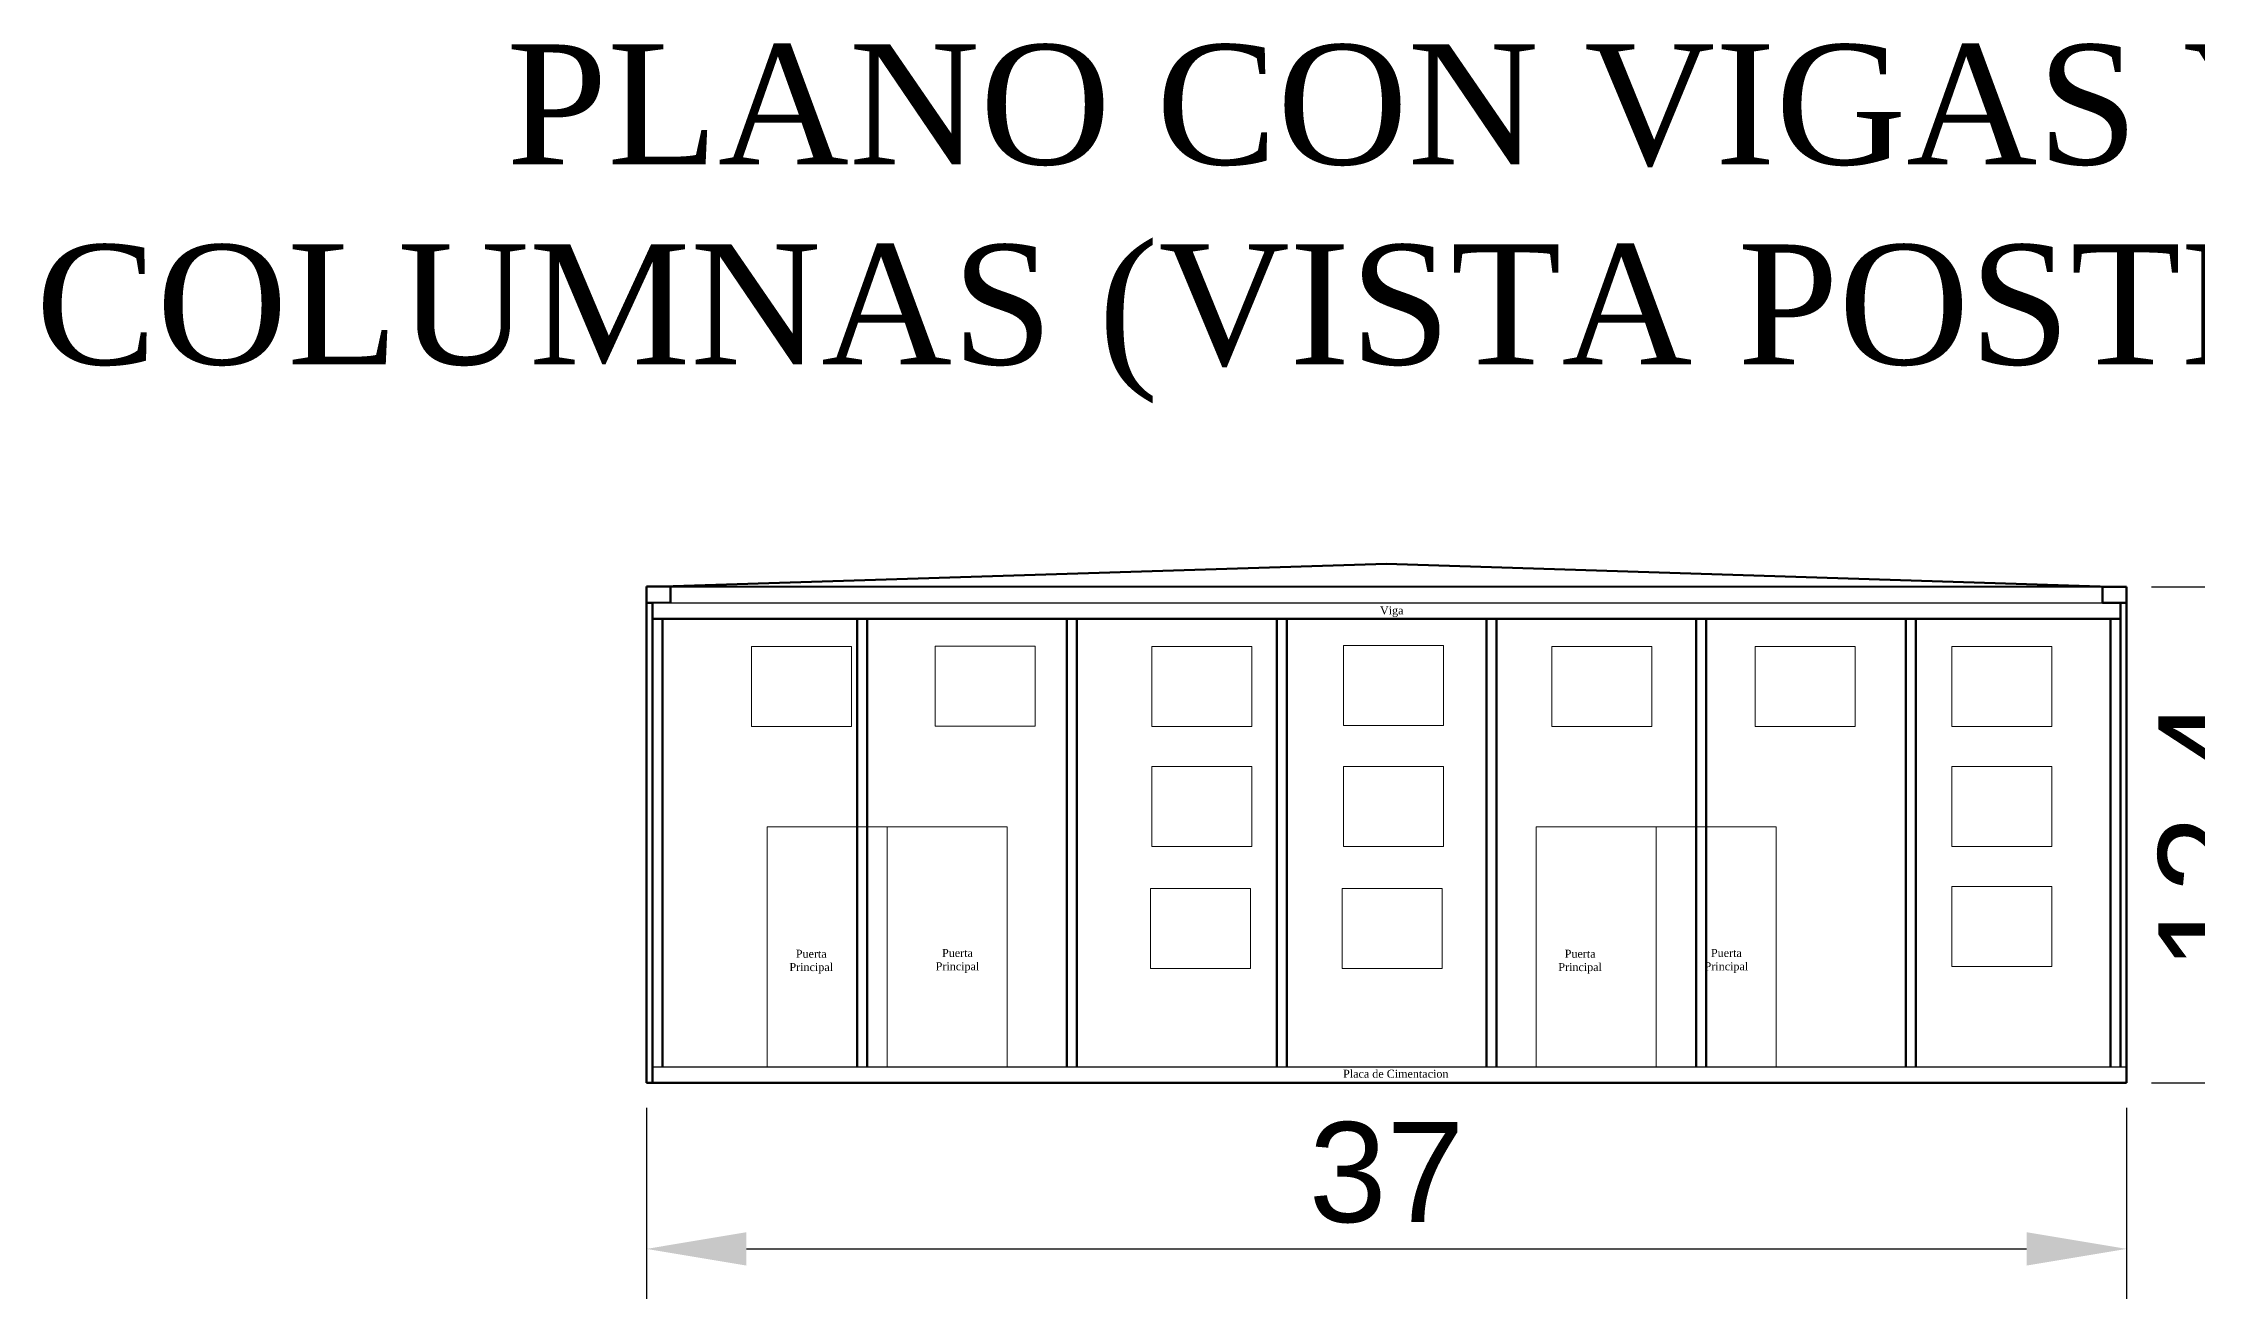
# Model space of a CAD drawing. Header units: metres. Extents: x 29 to 562, y -33 to 369.
# Drawn here: x 148.4 to 202.2, y 13.6 to 45 of the extents above; entities that cross this region are included whole.
import ezdxf

# ---------------------------------------------------------------- set-up
doc = ezdxf.new("R2010")
doc.units = ezdxf.units.M
doc.header["$LTSCALE"] = 2
doc.header["$PDMODE"] = 35
for name, color, linetype, lineweight in [('001_Dark_1 10', 7, 'Continuous', 0), ('A-DOOR', 251, 'Continuous', 18), ('A-GLAZ', 2, 'Continuous', 18), ('A-ROOF', 226, 'Continuous', 53), ('S-BEAM', 1, 'Continuous', 50), ('S-COLS', 1, 'Continuous', 50), ('S-WALL', 7, 'Continuous', 60)]:
    doc.layers.add(name, color=color, linetype=linetype, lineweight=lineweight)
doc.layers.add('S-DECK', color=7, linetype='Continuous')
doc.layers.add('S-FNDN', color=7, linetype='Continuous')
doc.styles.get("Standard").update_dxf_attribs({"font": 'arial.ttf'})
doc.dimstyles.new('ISO-25', dxfattribs={"dimtxt": 2.5, "dimasz": 2.5, "dimexe": 1.25, "dimexo": 0.625, "dimtad": 1, "dimtxsty": 'Standard', "dimcen": 2.5, "dimadec": 0, "dimazin": 0, "dimtfac": 1, "dimtmove": 0, "dimatfit": 3, "dimfxl": 1, "dimarcsym": 0})

# ---------------------------------------------------------------- blocks, each defined once
blk = doc.blocks.new('*D71')
at = {"layer": '001_Dark_1 10', "color": 0, "lineweight": -2, "transparency": 16777216}
for p, q in [((163.439, 18.425), (163.439, 13.646)), ((200.439, 18.425), (200.439, 13.646)), ((165.939, 14.896), (197.939, 14.896))]:
    blk.add_line(p, q, dxfattribs=at)
at = {"layer": '001_Dark_1 10', "color": 0, "transparency": 16777216}
for points in [[(165.939, 15.313), (165.939, 14.479), (163.439, 14.896)], [(197.939, 15.313), (197.939, 14.479), (200.439, 14.896)]]:
    blk.add_solid(points, dxfattribs=at)
at = {"layer": 'Defpoints', "color": 0, "transparency": 16777216}
for p in [(163.439, 19.05), (200.439, 19.05), (200.439, 14.896)]:
    blk.add_point(p, dxfattribs=at)
at = {"layer": '001_Dark_1 10', "color": 0, "transparency": 16777216, "insert": (181.939, 16.798), "char_height": 2.5, "attachment_point": 5}
blk.add_mtext('37', dxfattribs=at)
blk = doc.blocks.new('*D72')
at = {"layer": '001_Dark_1 10', "color": 0, "lineweight": -2, "transparency": 16777216}
for p, q in [((201.064, 31.45), (206.09, 31.45)), ((204.84, 28.95), (204.84, 21.55)), ((201.064, 19.05), (206.09, 19.05))]:
    blk.add_line(p, q, dxfattribs=at)
at = {"layer": '001_Dark_1 10', "color": 0, "transparency": 16777216}
for points in [[(204.424, 28.95), (205.257, 28.95), (204.84, 31.45)], [(204.424, 21.55), (205.257, 21.55), (204.84, 19.05)]]:
    blk.add_solid(points, dxfattribs=at)
at = {"layer": 'Defpoints', "color": 0, "transparency": 16777216}
for p in [(200.439, 31.45), (200.439, 19.05), (204.84, 19.05)]:
    blk.add_point(p, dxfattribs=at)
at = {"layer": '001_Dark_1 10', "color": 0, "transparency": 16777216, "insert": (202.713, 25.25), "char_height": 2.5, "attachment_point": 5, "rotation": 90}
blk.add_mtext('12,4', dxfattribs=at)

msp = doc.modelspace()

# ---------------------------------------------------------------- linework, layer by layer
at = {"layer": 'A-DOOR'}
for p, q in [((166.457, 19.45), (166.457, 25.45)), ((166.457, 25.45), (169.457, 25.45)), ((169.457, 19.45), (169.457, 25.45)), ((169.457, 25.45), (172.457, 25.45)), ((169.457, 25.45), (169.457, 19.45)), ((172.457, 25.45), (172.457, 19.45)), ((185.676, 19.45), (185.676, 25.45)), ((185.676, 25.45), (188.676, 25.45)), ((188.676, 19.45), (188.676, 25.45)), ((188.676, 25.45), (191.676, 25.45)), ((188.676, 25.45), (188.676, 19.45)), ((191.676, 25.45), (191.676, 19.45)), ((191.676, 19.45), (188.676, 19.45))]:
    msp.add_line(p, q, dxfattribs=at)
at = {"layer": 'A-GLAZ'}
for p, q in [((168.569, 29.956), (166.069, 29.956)), ((166.069, 29.956), (166.069, 27.956)), ((168.569, 27.956), (168.569, 29.956)), ((173.157, 29.964), (170.657, 29.964)), ((170.657, 29.964), (170.657, 27.964)), ((173.157, 27.964), (173.157, 29.964)), ((178.569, 29.956), (176.069, 29.956)), ((176.069, 29.956), (176.069, 27.956)), ((178.569, 27.956), (178.569, 29.956)), ((183.361, 29.978), (180.861, 29.978)), ((180.861, 29.978), (180.861, 27.978)), ((183.361, 27.978), (183.361, 29.978)), ((188.569, 29.956), (186.069, 29.956)), ((186.069, 29.956), (186.069, 27.956)), ((188.569, 27.956), (188.569, 29.956)), ((193.651, 29.952), (191.151, 29.952)), ((191.151, 29.952), (191.151, 27.952)), ((193.651, 27.952), (193.651, 29.952)), ((198.569, 29.956), (196.069, 29.956)), ((196.069, 29.956), (196.069, 27.956)), ((198.569, 27.956), (198.569, 29.956)), ((166.069, 27.956), (168.569, 27.956)), ((170.657, 27.964), (173.157, 27.964)), ((176.069, 27.956), (178.569, 27.956)), ((180.861, 27.978), (183.361, 27.978)), ((186.069, 27.956), (188.569, 27.956)), ((191.151, 27.952), (193.651, 27.952)), ((196.069, 27.956), (198.569, 27.956)), ((178.569, 26.956), (176.069, 26.956)), ((176.069, 26.956), (176.069, 24.956)), ((178.569, 24.956), (178.569, 26.956)), ((183.361, 26.956), (180.861, 26.956)), ((180.861, 26.956), (180.861, 24.956)), ((183.361, 24.956), (183.361, 26.956)), ((198.569, 26.956), (196.069, 26.956)), ((196.069, 26.956), (196.069, 24.956)), ((198.569, 24.956), (198.569, 26.956)), ((176.069, 24.956), (178.569, 24.956)), ((180.861, 24.956), (183.361, 24.956)), ((196.069, 24.956), (198.569, 24.956)), ((178.54, 23.904), (176.04, 23.904)), ((176.04, 23.904), (176.04, 21.904)), ((178.54, 21.904), (178.54, 23.904)), ((183.332, 23.904), (180.832, 23.904)), ((180.832, 23.904), (180.832, 21.904)), ((183.332, 21.904), (183.332, 23.904)), ((198.569, 23.956), (196.069, 23.956)), ((196.069, 23.956), (196.069, 21.956)), ((198.569, 21.956), (198.569, 23.956)), ((176.04, 21.904), (178.54, 21.904)), ((180.832, 21.904), (183.332, 21.904)), ((196.069, 21.956), (198.569, 21.956))]:
    msp.add_line(p, q, dxfattribs=at)
at = {"layer": 'A-ROOF'}
for p, q in [((181.939, 32.025), (163.839, 31.453)), ((181.939, 32.025), (200.039, 31.45)), ((163.839, 31.453), (200.039, 31.45))]:
    msp.add_line(p, q, dxfattribs=at)
at = {"layer": 'S-BEAM'}
for p, q in [((164.039, 31.453), (163.439, 31.453)), ((163.439, 31.453), (163.439, 31.05)), ((164.039, 31.053), (164.039, 31.453)), ((200.439, 31.45), (199.839, 31.45)), ((199.839, 31.45), (199.839, 31.05)), ((200.439, 31.05), (200.439, 31.45)), ((163.439, 31.05), (164.039, 31.053)), ((163.589, 31.05), (163.589, 30.65)), ((199.839, 31.05), (200.439, 31.05)), ((163.589, 30.65), (200.289, 30.65))]:
    msp.add_line(p, q, dxfattribs=at)
at = {"layer": 'S-COLS'}
for p, q in [((163.839, 19.45), (163.839, 30.65)), ((168.707, 19.45), (168.707, 30.65)), ((168.707, 30.65), (168.957, 30.65)), ((168.957, 30.65), (168.957, 19.45)), ((173.95, 19.45), (173.95, 30.65)), ((174.2, 30.65), (174.2, 19.45)), ((179.193, 19.45), (179.193, 30.65)), ((179.443, 30.65), (179.443, 19.45)), ((184.436, 19.45), (184.436, 30.65)), ((184.686, 30.65), (184.686, 19.45)), ((189.679, 19.45), (189.679, 30.65)), ((189.929, 30.65), (189.929, 19.45)), ((194.922, 19.45), (194.922, 30.65)), ((195.172, 30.65), (195.172, 19.45)), ((200.039, 19.45), (200.039, 30.65)), ((200.289, 30.65), (200.289, 19.45))]:
    msp.add_line(p, q, dxfattribs=at)
at = {"layer": 'S-DECK'}
msp.add_line((163.439, 31.05), (200.439, 31.05), dxfattribs=at)
at = {"layer": 'S-FNDN'}
for p, q in [((163.589, 19.05), (163.589, 19.45)), ((163.589, 19.45), (200.439, 19.45))]:
    msp.add_line(p, q, dxfattribs=at)
at = {"layer": 'S-WALL'}
for p, q in [((163.439, 19.05), (163.439, 31.05)), ((163.439, 31.05), (163.589, 31.05)), ((163.589, 31.05), (163.589, 19.05)), ((200.439, 31.05), (200.289, 31.05)), ((200.289, 31.05), (200.289, 19.45)), ((200.439, 19.05), (200.439, 31.05)), ((163.439, 19.05), (200.439, 19.05))]:
    msp.add_line(p, q, dxfattribs=at)

# ---------------------------------------------------------------- texts
at = {"attachment_point": 2}
for s, width, insert, char_height in [('{\\fTimes New Roman|b0|i0|c0|p18;PLANO CON VIGAS Y COLUMNAS (VISTA POSTERIOR)}', 69.93919, (182.536, 45.007), 3), ('{\\fTimes New Roman|b0|i0|c0|p18;Puerta^JPrincipal}', 13.41015, (167.559, 22.375), 0.2), ('{\\fTimes New Roman|b0|i0|c0|p18;Puerta ^JPrincipal}', 13.41015, (171.214, 22.394), 0.2), ('{\\fTimes New Roman|b0|i0|c0|p18;Puerta^JPrincipal}', 13.41015, (186.778, 22.375), 0.2), ('{\\fTimes New Roman|b0|i0|c0|p18;Puerta ^JPrincipal}', 13.41015, (190.433, 22.394), 0.2)]:
    msp.add_mtext_dynamic_manual_height_columns(s, width=width, gutter_width=12.5, heights=[0], dxfattribs=dict(at, insert=insert, char_height=char_height))
at = {"char_height": 0.2, "attachment_point": 1}
for s, insert, width in [('{\\fTimes New Roman|b0|i0|c0|p18;Viga}', (181.775, 30.958), 2.49427), ('{\\fTimes New Roman|b0|i0|c0|p18;Placa de Cimentacion}', (180.853, 19.375), 3.03204)]:
    msp.add_mtext(s, dxfattribs=dict(at, insert=insert, width=width))

# ---------------------------------------------------------------- dimensions: what is measured, and where the dimension line sits
at = {"layer": '001_Dark_1 10'}
dim = msp.add_linear_dim(base=(204.84, 19.05), p1=(200.439, 31.45), p2=(200.439, 19.05), angle=90, dimstyle='ISO-25', dxfattribs=at)
dim.commit()
dim.dimension.update_dxf_attribs({"geometry": '*D72', "text_midpoint": (202.713, 25.25)})
dim = msp.add_linear_dim(base=(200.439, 14.896), p1=(163.439, 19.05), p2=(200.439, 19.05), dimstyle='ISO-25', dxfattribs=at)
dim.commit()
dim.dimension.update_dxf_attribs({"geometry": '*D71', "text_midpoint": (181.939, 16.798)})

doc.saveas('drawing.dxf')
